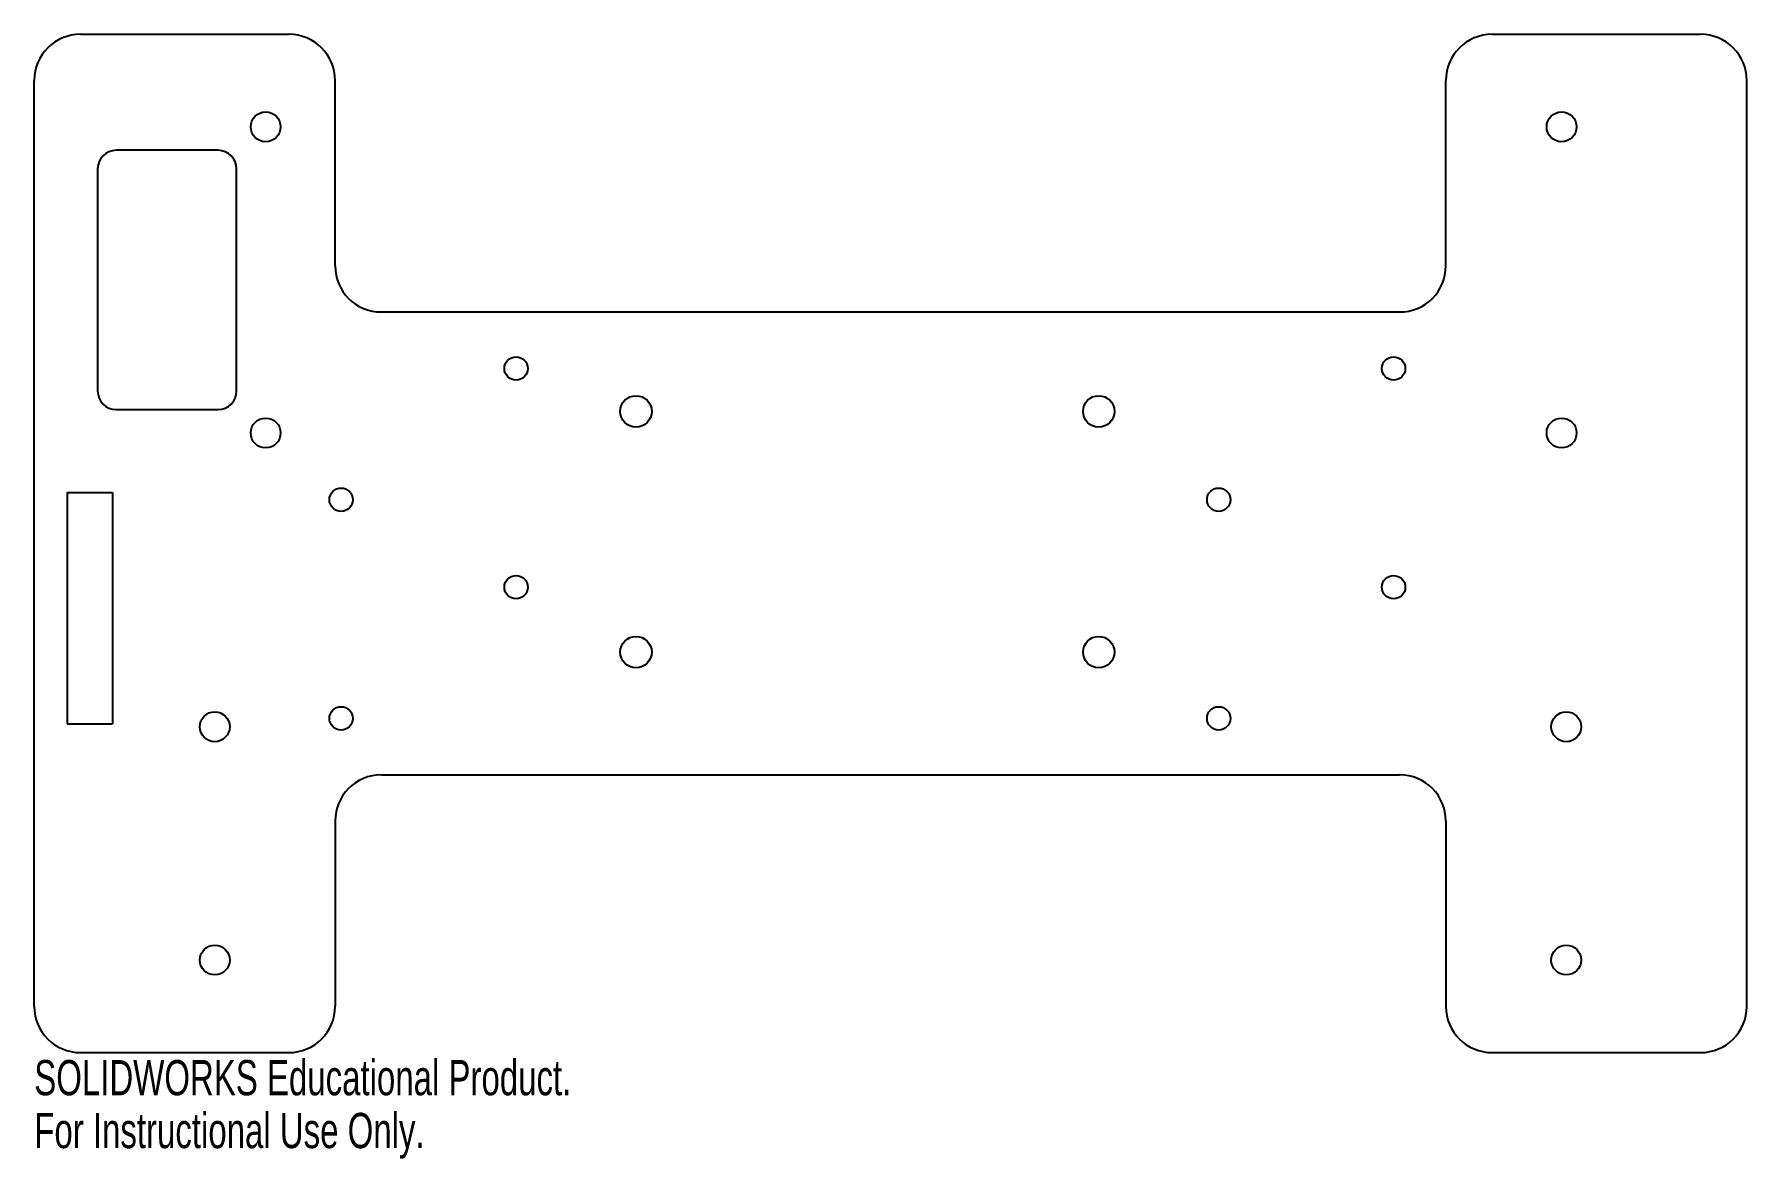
# Model space of a CAD drawing. Header units: inches. Extents: x -4.62 to 4.62, y -3.32 to 2.75.
import ezdxf

# ---------------------------------------------------------------- set-up
doc = ezdxf.new("R2010")
doc.units = ezdxf.units.IN
doc.header["$MEASUREMENT"] = 0
doc.styles.add('SLDTEXTSTYLE0', font='TXT', dxfattribs={"width": 0.7})

msp = doc.modelspace()

# ---------------------------------------------------------------- linework, layer by layer
at = {"color": 7, "linetype": 'Continuous', "lineweight": 25}
for p, q in [((-4.375, 2.75), (-3.25, 2.75)), ((3.25, 2.75), (4.375, 2.75)), ((-4.625, -2.5), (-4.625, 2.5)), ((-3, 1.5), (-3, 2.5)), ((3, 1.5), (3, 2.5)), ((4.625, -2.5), (4.625, 2.5)), ((-3.6325, 2.1233), (-4.1825, 2.1233)), ((-4.2825, 2.0232), (-4.2825, 0.8233)), ((-3.5325, 0.8233), (-3.5325, 2.0232)), ((-2.75, 1.25), (2.75, 1.25)), ((-4.1825, 0.7232), (-3.6325, 0.7232)), ((-4.4475, 0.275), (-4.2025, 0.275)), ((-4.4475, 0.275), (-4.4475, -0.975)), ((-4.2025, 0.275), (-4.2025, -0.975)), ((-4.4475, -0.975), (-4.2025, -0.975)), ((-2.75, -1.25), (2.75, -1.25)), ((-3, -1.5), (-3, -2.5)), ((3, -1.5), (3, -2.5)), ((-4.375, -2.75), (-3.25, -2.75)), ((3.25, -2.75), (4.375, -2.75))]:
    msp.add_line(p, q, dxfattribs=at)
for centre, radius in [((-3.375, 2.25), 0.0807), ((3.625, 2.25), 0.0807), ((-2.0227, 0.9449), 0.063), ((2.7175, 0.9449), 0.063), ((-1.375, 0.7128), 0.085), ((1.125, 0.7128), 0.085), ((-3.375, 0.5965), 0.0807), ((3.625, 0.5965), 0.0807), ((-2.9676, 0.2362), 0.063), ((1.7726, 0.2362), 0.063), ((-2.0227, -0.2362), 0.063), ((2.7175, -0.2362), 0.063), ((-1.375, -0.5872), 0.085), ((1.125, -0.5872), 0.085), ((-3.65, -0.9902), 0.0807), ((-2.9676, -0.9449), 0.063), ((1.7726, -0.9449), 0.063), ((3.65, -0.9902), 0.0807), ((-3.65, -2.25), 0.0807), ((3.65, -2.25), 0.0807)]:
    msp.add_circle(centre, radius, dxfattribs=at)
for centre, radius, start, end in [((-4.375, 2.5), 0.25, 90, 180), ((-3.25, 2.5), 0.25, 0, 90), ((3.25, 2.5), 0.25, 90, 180), ((4.375, 2.5), 0.25, 0, 90), ((-4.1825, 2.0232), 0.1, 90, 180), ((-3.6325, 2.0232), 0.1, 0, 90), ((-2.75, 1.5), 0.25, 180, 270), ((2.75, 1.5), 0.25, 270, 0), ((-4.1825, 0.8233), 0.1, 180, 270), ((-3.6325, 0.8233), 0.1, 270, 0), ((-2.75, -1.5), 0.25, 90, 180), ((2.75, -1.5), 0.25, 0, 90), ((-4.375, -2.5), 0.25, 180, 270), ((-3.25, -2.5), 0.25, 270, 0), ((3.25, -2.5), 0.25, 180, 270), ((4.375, -2.5), 0.25, 270, 0)]:
    msp.add_arc(centre, radius, start, end, dxfattribs=at)

# ---------------------------------------------------------------- texts
at = {"color": 7, "linetype": 'Continuous', "char_height": 0.1903, "attachment_point": 1, "style": 'SLDTEXTSTYLE0'}
for s, insert in [('SOLIDWORKS Educational Product.', (-4.625, -2.7901)), ('For Instructional Use Only.', (-4.625, -3.0756))]:
    msp.add_mtext(s, dxfattribs=dict(at, insert=insert))

doc.saveas('drawing.dxf')
